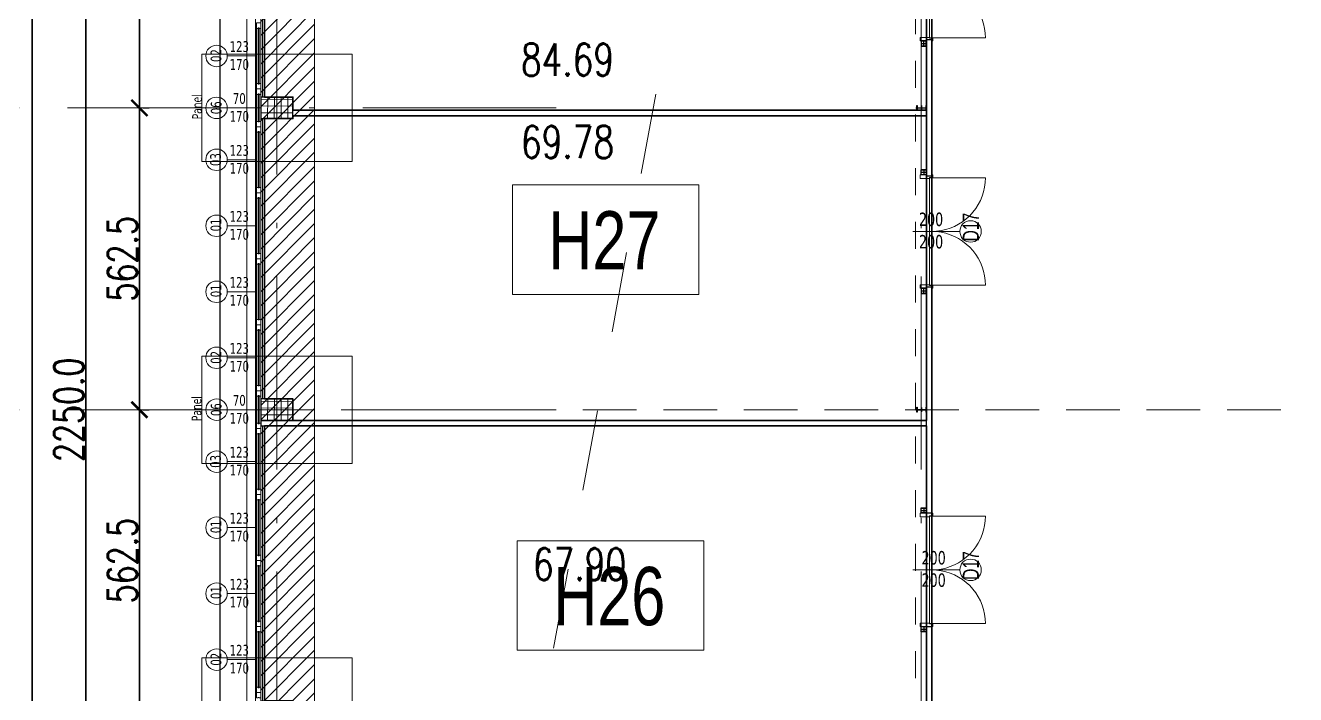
# Model space of a CAD drawing. Extents: x 6529560 to 6558080, y 5579316 to 5588131.
# Drawn here: x 6543512.6 to 6543536.26, y 5579569.16 to 5579581.63 of the extents above; entities that cross this region are included whole.
import ezdxf

# ---------------------------------------------------------------- set-up
doc = ezdxf.new("R2010")
doc.units = 0
doc.header["$MEASUREMENT"] = 0
doc.header["$PDSIZE"] = -5
for name, pattern in [('0.5_0.5', [1, 0.5, -0.5]), ('1$0$0$5', [1.5, 1, -0.5]), ('ACAD_ISO10W100', [18, 12, -3, 0, -3]), ('CENTER', [50.8, 31.75, -6.35, 6.35, -6.35]), ('GR_SOLID', [0])]:
    doc.linetypes.add(name, pattern=pattern)
doc.layers.get('0').update_dxf_attribs({"color": 2, "linetype": 'CONTINUOUS', "lineweight": 5})
doc.layers.get('Defpoints').update_dxf_attribs({"linetype": 'CONTINUOUS'})
doc.layers.add('1', color=2, linetype='CONTINUOUS')
doc.layers.add('4', color=6, linetype='CENTER')
for name, color, linetype, lineweight in [('3', 4, 'CONTINUOUS', 13), ('arch_droga', 1, 'CONTINUOUS', 25), ('arch_drzwi i okna', 4, 'CONTINUOUS', 15), ('arch_drzwi i okna_znaczniki', 130, 'CONTINUOUS', 9), ('arch_fundamenty na rzucie', 3, 'CONTINUOUS', 15), ('arch_opisy', 20, 'CONTINUOUS', 13), ('arch_osie', 181, 'CONTINUOUS', 5), ('arch_powierzchnia', 6, 'CONTINUOUS', 35), ('arch_sciany dzialowe cienkie na hali', 52, 'CONTINUOUS', 15), ('arch_sciany wewnetrzne gk', 70, 'CONTINUOUS', 25), ('arch_sciany zewnętrzne', 94, 'CONTINUOUS', 18), ('arch_slupy wypelnienie', 9, 'CONTINUOUS', 13), ('arch_słupy', 8, 'CONTINUOUS', 25), ('arch_wymiary', 2, 'CONTINUOUS', 13), ('arch_wzmocnienie plyty betonowej', 6, 'CONTINUOUS', 15), ('arch_zadaszenie kratownica', 94, 'CONTINUOUS', 15), ('arch_zadaszenie krawedzie', 12, 'CONTINUOUS', 18), ('AUSSENMASSE_N3', 7, 'GR_SOLID', 18)]:
    doc.layers.add(name, color=color, linetype=linetype, lineweight=lineweight)
doc.styles.get("Standard").update_dxf_attribs({"font": 'arial.ttf', "width": 0.75})
doc.styles.add('styl1', font='romans.shx', dxfattribs={"width": 0.75})
doc.styles.add('TABELKA', font='tahoma.ttf', dxfattribs={"width": 0.8})
doc.dimstyles.new('wymiary hala', dxfattribs={"dimtxt": 0.55, "dimasz": 0.3, "dimexe": 0.18, "dimexo": 0.0625, "dimgap": 0.04, "dimtad": 1, "dimtoh": 1, "dimdec": 1, "dimlfac": 100, "dimzin": 0, "dimdsep": 46, "dimtxsty": 'styl1', "dimblk": 'ARCHTICK', "dimcen": 0.09, "dimadec": 0, "dimazin": 0, "dimtfac": 1, "dimtdec": 1, "dimtofl": 0, "dimtmove": 0, "dimatfit": 3, "dimldrblk": 'ARCHTICK', "dimfxl": 1, "dimtolj": 1, "dimtzin": 0, "dimarcsym": 0})
pattern_1 = [(270, (-171.38733, 0), (0.125, 0), []), (0, (-171.38733, 0), (0, 0.125), [])]

# ---------------------------------------------------------------- blocks, each defined once
blk = doc.blocks.new('ZT_z_opisami')
at = {"layer": 'arch_droga', "color": 7, "linetype": 'Continuous'}
blk.add_line((6540838.045, 5579505.884), (6540838.046, 5579467.775), dxfattribs=at)
blk = doc.blocks.new('_ArchTick')
at = {"color": 0, "linetype": 'ByBlock', "const_width": 0.15}
blk.add_lwpolyline([(-0.5, -0.5), (0.5, 0.5)], dxfattribs=at)
blk = doc.blocks.new('*D41')
at = {"layer": 'arch_wymiary', "color": 0, "lineweight": -2, "transparency": 16777216}
for p, q in [((6543514.66, 5579608.22), (6543512.542, 5579608.22)), ((6543512.722, 5579608.22), (6543512.722, 5579506.97)), ((6543514.66, 5579506.97), (6543512.542, 5579506.97))]:
    blk.add_line(p, q, dxfattribs=at)
at = {"layer": 'Defpoints', "color": 0, "transparency": 16777216}
for p in [(6543514.722, 5579608.22), (6543512.722, 5579506.97), (6543514.722, 5579506.97)]:
    blk.add_point(p, dxfattribs=at)
at = {"layer": 'arch_wymiary', "color": 0, "lineweight": -2, "transparency": 16777216, "xscale": 0.3, "yscale": 0.3, "zscale": 0.3}
for p, rotation in [((6543512.722, 5579608.22), 90), ((6543512.722, 5579506.97), 270)]:
    blk.add_blockref('_ArchTick', p, dxfattribs=dict(at, rotation=rotation))
at = {"layer": 'arch_wymiary', "color": 0, "transparency": 16777216, "insert": (6543512.407, 5579557.595), "char_height": 0.55, "attachment_point": 5, "rotation": 90, "style": 'styl1'}
blk.add_mtext('\\A1;10125.0', dxfattribs=at)
blk = doc.blocks.new('*D43')
at = {"layer": 'arch_wymiary', "color": 0, "lineweight": -2, "transparency": 16777216}
for p, q in [((6543514.597, 5579585.72), (6543513.542, 5579585.72)), ((6543513.722, 5579585.72), (6543513.722, 5579563.22)), ((6543514.66, 5579563.22), (6543513.542, 5579563.22))]:
    blk.add_line(p, q, dxfattribs=at)
at = {"layer": 'Defpoints', "color": 0, "transparency": 16777216}
for p in [(6543514.66, 5579585.72), (6543513.722, 5579563.22), (6543514.722, 5579563.22)]:
    blk.add_point(p, dxfattribs=at)
at = {"layer": 'arch_wymiary', "color": 0, "lineweight": -2, "transparency": 16777216, "xscale": 0.3, "yscale": 0.3, "zscale": 0.3}
for p, rotation in [((6543513.722, 5579585.72), 90), ((6543513.722, 5579563.22), 270)]:
    blk.add_blockref('_ArchTick', p, dxfattribs=dict(at, rotation=rotation))
at = {"layer": 'arch_wymiary', "color": 0, "transparency": 16777216, "insert": (6543513.407, 5579574.47), "char_height": 0.55, "attachment_point": 5, "rotation": 90, "style": 'styl1'}
blk.add_mtext('\\A1;2250.0', dxfattribs=at)
blk = doc.blocks.new('*D51')
at = {"layer": 'arch_wymiary', "color": 0, "lineweight": -2, "transparency": 16777216}
for p, q in [((6543514.722, 5579585.72), (6543514.722, 5579580.095)), ((6543514.785, 5579585.72), (6543514.902, 5579585.72)), ((6543514.785, 5579580.095), (6543514.902, 5579580.095))]:
    blk.add_line(p, q, dxfattribs=at)
at = {"layer": 'Defpoints', "color": 0, "transparency": 16777216}
for p in [(6543514.722, 5579585.72), (6543514.722, 5579580.095), (6543514.722, 5579580.095)]:
    blk.add_point(p, dxfattribs=at)
at = {"layer": 'arch_wymiary', "color": 0, "lineweight": -2, "transparency": 16777216, "xscale": 0.3, "yscale": 0.3, "zscale": 0.3}
for p, rotation in [((6543514.722, 5579585.72), 90), ((6543514.722, 5579580.095), 270)]:
    blk.add_blockref('_ArchTick', p, dxfattribs=dict(at, rotation=rotation))
at = {"layer": 'arch_wymiary', "color": 0, "transparency": 16777216, "insert": (6543514.407, 5579582.908), "char_height": 0.55, "attachment_point": 5, "rotation": 90, "style": 'styl1'}
blk.add_mtext('\\A1;562.5', dxfattribs=at)
blk = doc.blocks.new('*D52')
at = {"layer": 'arch_wymiary', "color": 0, "lineweight": -2, "transparency": 16777216}
for p, q in [((6543514.722, 5579580.095), (6543514.722, 5579574.47)), ((6543514.785, 5579580.095), (6543514.902, 5579580.095)), ((6543514.785, 5579574.47), (6543514.902, 5579574.47))]:
    blk.add_line(p, q, dxfattribs=at)
at = {"layer": 'Defpoints', "color": 0, "transparency": 16777216}
for p in [(6543514.722, 5579580.095), (6543514.722, 5579574.47), (6543514.722, 5579574.47)]:
    blk.add_point(p, dxfattribs=at)
at = {"layer": 'arch_wymiary', "color": 0, "lineweight": -2, "transparency": 16777216, "xscale": 0.3, "yscale": 0.3, "zscale": 0.3}
for p, rotation in [((6543514.722, 5579580.095), 90), ((6543514.722, 5579574.47), 270)]:
    blk.add_blockref('_ArchTick', p, dxfattribs=dict(at, rotation=rotation))
at = {"layer": 'arch_wymiary', "color": 0, "transparency": 16777216, "insert": (6543514.407, 5579577.283), "char_height": 0.55, "attachment_point": 5, "rotation": 90, "style": 'styl1'}
blk.add_mtext('\\A1;562.5', dxfattribs=at)
blk = doc.blocks.new('*D53')
at = {"layer": 'arch_wymiary', "color": 0, "lineweight": -2, "transparency": 16777216}
for p, q in [((6543514.722, 5579574.47), (6543514.722, 5579568.845)), ((6543514.785, 5579574.47), (6543514.902, 5579574.47)), ((6543514.785, 5579568.845), (6543514.902, 5579568.845))]:
    blk.add_line(p, q, dxfattribs=at)
at = {"layer": 'Defpoints', "color": 0, "transparency": 16777216}
for p in [(6543514.722, 5579574.47), (6543514.722, 5579568.845), (6543514.722, 5579568.845)]:
    blk.add_point(p, dxfattribs=at)
at = {"layer": 'arch_wymiary', "color": 0, "lineweight": -2, "transparency": 16777216, "xscale": 0.3, "yscale": 0.3, "zscale": 0.3}
for p, rotation in [((6543514.722, 5579574.47), 90), ((6543514.722, 5579568.845), 270)]:
    blk.add_blockref('_ArchTick', p, dxfattribs=dict(at, rotation=rotation))
at = {"layer": 'arch_wymiary', "color": 0, "transparency": 16777216, "insert": (6543514.407, 5579571.658), "char_height": 0.55, "attachment_point": 5, "rotation": 90, "style": 'styl1'}
blk.add_mtext('\\A1;562.5', dxfattribs=at)
blk = doc.blocks.new('srl')
at = {"layer": '1'}
for points in [[(26147, -86296), (26147, -86212, -0.414214), (26155, -86204), (26239, -86204, -0.414214), (26247, -86212), (26247, -86296, -0.414214), (26239, -86304), (26155, -86304, -0.414214)], [(26151, -86296), (26151, -86212, -0.414214), (26155, -86208), (26239, -86208, -0.414214), (26243, -86212), (26243, -86296, -0.414214), (26239, -86300), (26155, -86300, -0.414214)]]:
    blk.add_lwpolyline(points, format="xyb", close=True, dxfattribs=at)
at = {"layer": '4'}
for p, q in [((26143, -86254), (26251, -86254)), ((26197, -86200), (26197, -86308))]:
    blk.add_line(p, q, dxfattribs=at)

msp = doc.modelspace()

# ---------------------------------------------------------------- hatches: boundary and pattern name
at = {"layer": 'arch_slupy wypelnienie'}
h = msp.add_hatch(dxfattribs=at)
h.set_pattern_fill('ANSI37', color=256, angle=225)
h.set_pattern_definition(pattern_1)
h.paths.add_polyline_path([(6543516.9823, 5579579.8952), (6543517.5823, 5579579.8952), (6543517.5822, 5579580.2952), (6543516.9822, 5579580.2952)])
h = msp.add_hatch(dxfattribs=at)
h.set_pattern_fill('ANSI37', color=256, angle=225)
h.set_pattern_definition(pattern_1)
h.paths.add_polyline_path([(6543516.9823, 5579574.2702), (6543517.5823, 5579574.2702), (6543517.5822, 5579574.6702), (6543516.9822, 5579574.6702)])
at = {"layer": 'arch_wzmocnienie plyty betonowej', "transparency": 33554597}
h = msp.add_hatch(dxfattribs=at)
h.set_pattern_fill('ANSI31', color=256, scale=1.5, style=0)
h.set_pattern_definition([(45, (225.72601, 143.37954), (-0.1325825214725, 0.1325825214725), [])])
h.paths.add_polyline_path([(6543624.5822, 5579602.4796), (6543625.5823, 5579602.4796), (6543625.5822, 5579608.5202), (6543516.9822, 5579608.5202), (6543516.9822, 5579518.1502), (6543625.5822, 5579518.1452), (6543625.5822, 5579522.446), (6543624.5822, 5579522.446), (6543624.5822, 5579519.1452), (6543517.9822, 5579519.1502), (6543517.9822, 5579607.5202), (6543624.5822, 5579607.5202)])

# ---------------------------------------------------------------- linework, layer by layer
at = {"layer": '1'}
for points in [[(6543529.2014, 5579580.0497), (6543529.2014, 5579580.1407), (6543529.2094, 5579580.1407), (6543529.2094, 5579580.1068, 0.4142136), (6543529.2184, 5579580.0978), (6543529.3644, 5579580.0978, 0.4142136), (6543529.3734, 5579580.1068), (6543529.3734, 5579580.1407), (6543529.3814, 5579580.1407), (6543529.3814, 5579580.0497), (6543529.3734, 5579580.0497), (6543529.3734, 5579580.0835, 0.4142136), (6543529.3644, 5579580.0925), (6543529.2184, 5579580.0925, 0.4142136), (6543529.2094, 5579580.0835), (6543529.2094, 5579580.0497)], [(6543529.2014, 5579574.4247), (6543529.2014, 5579574.5157), (6543529.2094, 5579574.5157), (6543529.2094, 5579574.4818, 0.4142136), (6543529.2184, 5579574.4728), (6543529.3644, 5579574.4728, 0.4142136), (6543529.3734, 5579574.4818), (6543529.3734, 5579574.5157), (6543529.3814, 5579574.5157), (6543529.3814, 5579574.4247), (6543529.3734, 5579574.4247), (6543529.3734, 5579574.4585, 0.4142136), (6543529.3644, 5579574.4675), (6543529.2184, 5579574.4675, 0.4142136), (6543529.2094, 5579574.4585), (6543529.2094, 5579574.4247)]]:
    msp.add_lwpolyline(points, format="xyb", close=True, dxfattribs=at)
at = {"layer": '4'}
for p, q in [((6543529.1864, 5579580.0952), (6543529.3964, 5579580.0952)), ((6543529.1864, 5579574.4702), (6543529.3964, 5579574.4702))]:
    msp.add_line(p, q, dxfattribs=at)
at = {"layer": '4', "ltscale": 0.5}
for p, q in [((6543529.2914, 5579580.1375), (6543529.2914, 5579580.0529)), ((6543529.2914, 5579574.5125), (6543529.2914, 5579574.4279))]:
    msp.add_line(p, q, dxfattribs=at)
at = {"layer": 'arch_drzwi i okna'}
for p, q in [((6543516.9022, 5579580.5477), (6543516.9022, 5579581.5777)), ((6543516.9522, 5579581.5777), (6543516.9322, 5579581.5777)), ((6543516.9822, 5579580.5477), (6543516.9822, 5579581.5777)), ((6543516.9522, 5579580.5477), (6543516.9322, 5579580.5477)), ((6543516.9022, 5579579.8427), (6543516.9022, 5579580.3477)), ((6543516.9522, 5579580.3477), (6543516.9322, 5579580.3477)), ((6543516.9822, 5579579.8427), (6543516.9822, 5579580.3477)), ((6543516.9522, 5579579.8427), (6543516.9322, 5579579.8427)), ((6543516.9022, 5579578.6127), (6543516.9022, 5579579.6427)), ((6543516.9522, 5579579.6427), (6543516.9322, 5579579.6427)), ((6543516.9822, 5579578.6127), (6543516.9822, 5579579.6427)), ((6543516.9522, 5579578.6127), (6543516.9322, 5579578.6127)), ((6543516.9022, 5579577.3827), (6543516.9022, 5579578.4127)), ((6543516.9522, 5579578.4127), (6543516.9322, 5579578.4127)), ((6543516.9822, 5579577.3827), (6543516.9822, 5579578.4127)), ((6543516.9522, 5579577.3827), (6543516.9322, 5579577.3827)), ((6543516.9022, 5579576.1527), (6543516.9022, 5579577.1827)), ((6543516.9522, 5579577.1827), (6543516.9322, 5579577.1827)), ((6543516.9822, 5579576.1527), (6543516.9822, 5579577.1827)), ((6543516.9522, 5579576.1527), (6543516.9322, 5579576.1527)), ((6543516.9022, 5579574.9227), (6543516.9022, 5579575.9527)), ((6543516.9522, 5579575.9527), (6543516.9322, 5579575.9527)), ((6543516.9822, 5579574.9227), (6543516.9822, 5579575.9527)), ((6543516.9022, 5579574.2177), (6543516.9022, 5579574.7227)), ((6543516.9522, 5579574.9227), (6543516.9322, 5579574.9227)), ((6543516.9522, 5579574.7227), (6543516.9322, 5579574.7227)), ((6543516.9822, 5579574.2177), (6543516.9822, 5579574.7227)), ((6543516.9022, 5579572.9877), (6543516.9022, 5579574.0177)), ((6543516.9522, 5579574.2177), (6543516.9322, 5579574.2177)), ((6543516.9522, 5579574.0177), (6543516.9322, 5579574.0177)), ((6543516.9822, 5579572.9877), (6543516.9822, 5579574.0177)), ((6543516.9522, 5579572.9877), (6543516.9322, 5579572.9877)), ((6543516.9022, 5579571.7577), (6543516.9022, 5579572.7877)), ((6543516.9522, 5579572.7877), (6543516.9322, 5579572.7877)), ((6543516.9822, 5579571.7577), (6543516.9822, 5579572.7877)), ((6543516.9522, 5579571.7577), (6543516.9322, 5579571.7577)), ((6543516.9022, 5579570.5277), (6543516.9022, 5579571.5577)), ((6543516.9522, 5579571.5577), (6543516.9322, 5579571.5577)), ((6543516.9822, 5579570.5277), (6543516.9822, 5579571.5577)), ((6543516.9522, 5579570.5277), (6543516.9322, 5579570.5277)), ((6543516.9022, 5579569.2977), (6543516.9022, 5579570.3277)), ((6543516.9522, 5579570.3277), (6543516.9322, 5579570.3277)), ((6543516.9822, 5579569.2977), (6543516.9822, 5579570.3277)), ((6543516.9522, 5579569.2977), (6543516.9322, 5579569.2977))]:
    msp.add_line(p, q, dxfattribs=at)
at = {"layer": 'arch_drzwi i okna', "extrusion": (0, 0, -1)}
for points in [[(-6543529.4805, 5579582.4023), (-6543529.5677, 5579582.3985), (-6543529.6542, 5579582.3871), (-6543529.7394, 5579582.3682), (-6543529.8226, 5579582.342), (-6543529.9032, 5579582.3086), (-6543529.9805, 5579582.2683), (-6543530.0541, 5579582.2215), (-6543530.1233, 5579582.1684), (-6543530.1876, 5579582.1094), (-6543530.2466, 5579582.0451), (-6543530.2997, 5579581.9759), (-6543530.3466, 5579581.9023), (-6543530.3868, 5579581.8249), (-6543530.4202, 5579581.7443), (-6543530.4465, 5579581.6611), (-6543530.4653, 5579581.576), (-6543530.4767, 5579581.4895), (-6543530.4805, 5579581.4023), (-6543529.438, 5579581.4023), (-6543529.438, 5579582.4023), (-6543529.4805, 5579582.4023), (-6543529.4805, 5579581.4023)], [(-6543529.4815, 5579581.3448), (-6543529.4995, 5579581.3448), (-6543529.4995, 5579581.3948), (-6543529.437, 5579581.3948), (-6543529.437, 5579581.4098), (-6543529.2615, 5579581.4098), (-6543529.2615, 5579581.3448), (-6543529.2815, 5579581.3448)], [(-6543529.4805, 5579577.7923), (-6543529.5677, 5579577.7961), (-6543529.6542, 5579577.8075), (-6543529.7394, 5579577.8264), (-6543529.8226, 5579577.8526), (-6543529.9032, 5579577.886), (-6543529.9805, 5579577.9263), (-6543530.0541, 5579577.9732), (-6543530.1233, 5579578.0263), (-6543530.1876, 5579578.0852), (-6543530.2466, 5579578.1495), (-6543530.2997, 5579578.2187), (-6543530.3466, 5579578.2923), (-6543530.3868, 5579578.3697), (-6543530.4202, 5579578.4503), (-6543530.4465, 5579578.5335), (-6543530.4653, 5579578.6187), (-6543530.4767, 5579578.7052), (-6543530.4805, 5579578.7923), (-6543529.438, 5579578.7923), (-6543529.438, 5579577.7923), (-6543529.4805, 5579577.7923), (-6543529.4805, 5579578.7923)], [(-6543529.4805, 5579577.7923), (-6543529.5677, 5579577.7885), (-6543529.6542, 5579577.7771), (-6543529.7394, 5579577.7582), (-6543529.8226, 5579577.732), (-6543529.9032, 5579577.6986), (-6543529.9805, 5579577.6583), (-6543530.0541, 5579577.6115), (-6543530.1233, 5579577.5584), (-6543530.1876, 5579577.4994), (-6543530.2466, 5579577.4351), (-6543530.2997, 5579577.3659), (-6543530.3466, 5579577.2923), (-6543530.3868, 5579577.2149), (-6543530.4202, 5579577.1343), (-6543530.4465, 5579577.0511), (-6543530.4653, 5579576.966), (-6543530.4767, 5579576.8795), (-6543530.4805, 5579576.7923), (-6543529.438, 5579576.7923), (-6543529.438, 5579577.7923), (-6543529.4805, 5579577.7923), (-6543529.4805, 5579576.7923)], [(-6543529.4815, 5579576.7348), (-6543529.4995, 5579576.7348), (-6543529.4995, 5579576.7848), (-6543529.437, 5579576.7848), (-6543529.437, 5579576.7998), (-6543529.2615, 5579576.7998), (-6543529.2615, 5579576.7348), (-6543529.2815, 5579576.7348)], [(-6543529.4805, 5579571.4854), (-6543529.5677, 5579571.4892), (-6543529.6542, 5579571.5005), (-6543529.7394, 5579571.5194), (-6543529.8226, 5579571.5457), (-6543529.9032, 5579571.579), (-6543529.9805, 5579571.6193), (-6543530.0541, 5579571.6662), (-6543530.1233, 5579571.7193), (-6543530.1876, 5579571.7782), (-6543530.2466, 5579571.8426), (-6543530.2997, 5579571.9118), (-6543530.3466, 5579571.9854), (-6543530.3868, 5579572.0627), (-6543530.4202, 5579572.1433), (-6543530.4465, 5579572.2265), (-6543530.4653, 5579572.3117), (-6543530.4767, 5579572.3982), (-6543530.4805, 5579572.4854), (-6543529.438, 5579572.4854), (-6543529.438, 5579571.4854), (-6543529.4805, 5579571.4854), (-6543529.4805, 5579572.4854)], [(-6543529.4805, 5579571.4854), (-6543529.5677, 5579571.4816), (-6543529.6542, 5579571.4702), (-6543529.7394, 5579571.4513), (-6543529.8226, 5579571.425), (-6543529.9032, 5579571.3917), (-6543529.9805, 5579571.3514), (-6543530.0541, 5579571.3045), (-6543530.1233, 5579571.2514), (-6543530.1876, 5579571.1925), (-6543530.2466, 5579571.1281), (-6543530.2997, 5579571.0589), (-6543530.3466, 5579570.9854), (-6543530.3868, 5579570.908), (-6543530.4202, 5579570.8274), (-6543530.4465, 5579570.7442), (-6543530.4653, 5579570.659), (-6543530.4767, 5579570.5725), (-6543530.4805, 5579570.4854), (-6543529.438, 5579570.4854), (-6543529.438, 5579571.4854), (-6543529.4805, 5579571.4854), (-6543529.4805, 5579570.4854)], [(-6543529.4815, 5579570.4279), (-6543529.4995, 5579570.4279), (-6543529.4995, 5579570.4779), (-6543529.437, 5579570.4779), (-6543529.437, 5579570.4929), (-6543529.2615, 5579570.4929), (-6543529.2615, 5579570.4279), (-6543529.2815, 5579570.4279)]]:
    msp.add_lwpolyline(points, dxfattribs=at)
at = {"layer": 'arch_drzwi i okna'}
for points in [[(6543516.9822, 5579581.5777), (6543516.9522, 5579581.5777), (6543516.9522, 5579581.5877), (6543516.9322, 5579581.5877), (6543516.9322, 5579581.5777), (6543516.9022, 5579581.5777), (6543516.9022, 5579581.6777), (6543516.9822, 5579581.6777), (6543516.9822, 5579581.5777)], [(6543516.9022, 5579580.5477), (6543516.9322, 5579580.5477), (6543516.9322, 5579580.5377), (6543516.9522, 5579580.5377), (6543516.9522, 5579580.5477), (6543516.9822, 5579580.5477), (6543516.9822, 5579580.4477), (6543516.9022, 5579580.4477), (6543516.9022, 5579580.5477)], [(6543516.9822, 5579580.3477), (6543516.9522, 5579580.3477), (6543516.9522, 5579580.3577), (6543516.9322, 5579580.3577), (6543516.9322, 5579580.3477), (6543516.9022, 5579580.3477), (6543516.9022, 5579580.4477), (6543516.9822, 5579580.4477), (6543516.9822, 5579580.3477)], [(6543516.9022, 5579579.8427), (6543516.9322, 5579579.8427), (6543516.9322, 5579579.8327), (6543516.9522, 5579579.8327), (6543516.9522, 5579579.8427), (6543516.9822, 5579579.8427), (6543516.9822, 5579579.7427), (6543516.9022, 5579579.7427), (6543516.9022, 5579579.8427)], [(6543516.9822, 5579579.6427), (6543516.9522, 5579579.6427), (6543516.9522, 5579579.6527), (6543516.9322, 5579579.6527), (6543516.9322, 5579579.6427), (6543516.9022, 5579579.6427), (6543516.9022, 5579579.7427), (6543516.9822, 5579579.7427), (6543516.9822, 5579579.6427)], [(6543529.4815, 5579578.8473), (6543529.4995, 5579578.8473), (6543529.4995, 5579578.7973), (6543529.437, 5579578.7973), (6543529.437, 5579578.7823), (6543529.2615, 5579578.7823), (6543529.2615, 5579578.8473), (6543529.2815, 5579578.8473)], [(6543516.9022, 5579578.6127), (6543516.9322, 5579578.6127), (6543516.9322, 5579578.6027), (6543516.9522, 5579578.6027), (6543516.9522, 5579578.6127), (6543516.9822, 5579578.6127), (6543516.9822, 5579578.5127), (6543516.9022, 5579578.5127), (6543516.9022, 5579578.6127)], [(6543516.9822, 5579578.4127), (6543516.9522, 5579578.4127), (6543516.9522, 5579578.4227), (6543516.9322, 5579578.4227), (6543516.9322, 5579578.4127), (6543516.9022, 5579578.4127), (6543516.9022, 5579578.5127), (6543516.9822, 5579578.5127), (6543516.9822, 5579578.4127)], [(6543516.9022, 5579577.3827), (6543516.9322, 5579577.3827), (6543516.9322, 5579577.3727), (6543516.9522, 5579577.3727), (6543516.9522, 5579577.3827), (6543516.9822, 5579577.3827), (6543516.9822, 5579577.2827), (6543516.9022, 5579577.2827), (6543516.9022, 5579577.3827)], [(6543516.9822, 5579577.1827), (6543516.9522, 5579577.1827), (6543516.9522, 5579577.1927), (6543516.9322, 5579577.1927), (6543516.9322, 5579577.1827), (6543516.9022, 5579577.1827), (6543516.9022, 5579577.2827), (6543516.9822, 5579577.2827), (6543516.9822, 5579577.1827)], [(6543516.9022, 5579576.1527), (6543516.9322, 5579576.1527), (6543516.9322, 5579576.1427), (6543516.9522, 5579576.1427), (6543516.9522, 5579576.1527), (6543516.9822, 5579576.1527), (6543516.9822, 5579576.0527), (6543516.9022, 5579576.0527), (6543516.9022, 5579576.1527)], [(6543516.9822, 5579575.9527), (6543516.9522, 5579575.9527), (6543516.9522, 5579575.9627), (6543516.9322, 5579575.9627), (6543516.9322, 5579575.9527), (6543516.9022, 5579575.9527), (6543516.9022, 5579576.0527), (6543516.9822, 5579576.0527), (6543516.9822, 5579575.9527)], [(6543516.9022, 5579574.9227), (6543516.9322, 5579574.9227), (6543516.9322, 5579574.9127), (6543516.9522, 5579574.9127), (6543516.9522, 5579574.9227), (6543516.9822, 5579574.9227), (6543516.9822, 5579574.8227), (6543516.9022, 5579574.8227), (6543516.9022, 5579574.9227)], [(6543516.9822, 5579574.7227), (6543516.9522, 5579574.7227), (6543516.9522, 5579574.7327), (6543516.9322, 5579574.7327), (6543516.9322, 5579574.7227), (6543516.9022, 5579574.7227), (6543516.9022, 5579574.8227), (6543516.9822, 5579574.8227), (6543516.9822, 5579574.7227)], [(6543516.9022, 5579574.2177), (6543516.9322, 5579574.2177), (6543516.9322, 5579574.2077), (6543516.9522, 5579574.2077), (6543516.9522, 5579574.2177), (6543516.9822, 5579574.2177), (6543516.9822, 5579574.1177), (6543516.9022, 5579574.1177), (6543516.9022, 5579574.2177)], [(6543516.9822, 5579574.0177), (6543516.9522, 5579574.0177), (6543516.9522, 5579574.0277), (6543516.9322, 5579574.0277), (6543516.9322, 5579574.0177), (6543516.9022, 5579574.0177), (6543516.9022, 5579574.1177), (6543516.9822, 5579574.1177), (6543516.9822, 5579574.0177)], [(6543516.9022, 5579572.9877), (6543516.9322, 5579572.9877), (6543516.9322, 5579572.9777), (6543516.9522, 5579572.9777), (6543516.9522, 5579572.9877), (6543516.9822, 5579572.9877), (6543516.9822, 5579572.8877), (6543516.9022, 5579572.8877), (6543516.9022, 5579572.9877)], [(6543516.9822, 5579572.7877), (6543516.9522, 5579572.7877), (6543516.9522, 5579572.7977), (6543516.9322, 5579572.7977), (6543516.9322, 5579572.7877), (6543516.9022, 5579572.7877), (6543516.9022, 5579572.8877), (6543516.9822, 5579572.8877), (6543516.9822, 5579572.7877)], [(6543529.4815, 5579572.5404), (6543529.4995, 5579572.5404), (6543529.4995, 5579572.4904), (6543529.437, 5579572.4904), (6543529.437, 5579572.4754), (6543529.2615, 5579572.4754), (6543529.2615, 5579572.5404), (6543529.2815, 5579572.5404)], [(6543516.9022, 5579571.7577), (6543516.9322, 5579571.7577), (6543516.9322, 5579571.7477), (6543516.9522, 5579571.7477), (6543516.9522, 5579571.7577), (6543516.9822, 5579571.7577), (6543516.9822, 5579571.6577), (6543516.9022, 5579571.6577), (6543516.9022, 5579571.7577)], [(6543516.9822, 5579571.5577), (6543516.9522, 5579571.5577), (6543516.9522, 5579571.5677), (6543516.9322, 5579571.5677), (6543516.9322, 5579571.5577), (6543516.9022, 5579571.5577), (6543516.9022, 5579571.6577), (6543516.9822, 5579571.6577), (6543516.9822, 5579571.5577)], [(6543516.9022, 5579570.5277), (6543516.9322, 5579570.5277), (6543516.9322, 5579570.5177), (6543516.9522, 5579570.5177), (6543516.9522, 5579570.5277), (6543516.9822, 5579570.5277), (6543516.9822, 5579570.4277), (6543516.9022, 5579570.4277), (6543516.9022, 5579570.5277)], [(6543516.9822, 5579570.3277), (6543516.9522, 5579570.3277), (6543516.9522, 5579570.3377), (6543516.9322, 5579570.3377), (6543516.9322, 5579570.3277), (6543516.9022, 5579570.3277), (6543516.9022, 5579570.4277), (6543516.9822, 5579570.4277), (6543516.9822, 5579570.3277)], [(6543516.9022, 5579569.2977), (6543516.9322, 5579569.2977), (6543516.9322, 5579569.2877), (6543516.9522, 5579569.2877), (6543516.9522, 5579569.2977), (6543516.9822, 5579569.2977), (6543516.9822, 5579569.1977), (6543516.9022, 5579569.1977), (6543516.9022, 5579569.2977)], [(6543516.9822, 5579569.0977), (6543516.9522, 5579569.0977), (6543516.9522, 5579569.1077), (6543516.9322, 5579569.1077), (6543516.9322, 5579569.0977), (6543516.9022, 5579569.0977), (6543516.9022, 5579569.1977), (6543516.9822, 5579569.1977), (6543516.9822, 5579569.0977)]]:
    msp.add_lwpolyline(points, dxfattribs=at)
for points in [[(6543516.9322, 5579581.5877), (6543516.9322, 5579580.5377), (6543516.9522, 5579580.5377), (6543516.9522, 5579581.5877)], [(6543516.9372, 5579581.5777), (6543516.9372, 5579580.5477), (6543516.9472, 5579580.5477), (6543516.9472, 5579581.5777)], [(6543516.9322, 5579580.3577), (6543516.9322, 5579579.8327), (6543516.9522, 5579579.8327), (6543516.9522, 5579580.3577)], [(6543516.9372, 5579580.3477), (6543516.9372, 5579579.8427), (6543516.9472, 5579579.8427), (6543516.9472, 5579580.3477)], [(6543516.9322, 5579579.6527), (6543516.9322, 5579578.6027), (6543516.9522, 5579578.6027), (6543516.9522, 5579579.6527)], [(6543516.9372, 5579579.6427), (6543516.9372, 5579578.6127), (6543516.9472, 5579578.6127), (6543516.9472, 5579579.6427)], [(6543516.9322, 5579578.4227), (6543516.9322, 5579577.3727), (6543516.9522, 5579577.3727), (6543516.9522, 5579578.4227)], [(6543516.9372, 5579578.4127), (6543516.9372, 5579577.3827), (6543516.9472, 5579577.3827), (6543516.9472, 5579578.4127)], [(6543516.9322, 5579577.1927), (6543516.9322, 5579576.1427), (6543516.9522, 5579576.1427), (6543516.9522, 5579577.1927)], [(6543516.9372, 5579577.1827), (6543516.9372, 5579576.1527), (6543516.9472, 5579576.1527), (6543516.9472, 5579577.1827)], [(6543516.9322, 5579575.9627), (6543516.9322, 5579574.9127), (6543516.9522, 5579574.9127), (6543516.9522, 5579575.9627)], [(6543516.9372, 5579575.9527), (6543516.9372, 5579574.9227), (6543516.9472, 5579574.9227), (6543516.9472, 5579575.9527)], [(6543516.9322, 5579574.7327), (6543516.9322, 5579574.2077), (6543516.9522, 5579574.2077), (6543516.9522, 5579574.7327)], [(6543516.9372, 5579574.7227), (6543516.9372, 5579574.2177), (6543516.9472, 5579574.2177), (6543516.9472, 5579574.7227)], [(6543516.9322, 5579574.0277), (6543516.9322, 5579572.9777), (6543516.9522, 5579572.9777), (6543516.9522, 5579574.0277)], [(6543516.9372, 5579574.0177), (6543516.9372, 5579572.9877), (6543516.9472, 5579572.9877), (6543516.9472, 5579574.0177)], [(6543516.9322, 5579572.7977), (6543516.9322, 5579571.7477), (6543516.9522, 5579571.7477), (6543516.9522, 5579572.7977)], [(6543516.9372, 5579572.7877), (6543516.9372, 5579571.7577), (6543516.9472, 5579571.7577), (6543516.9472, 5579572.7877)], [(6543516.9322, 5579571.5677), (6543516.9322, 5579570.5177), (6543516.9522, 5579570.5177), (6543516.9522, 5579571.5677)], [(6543516.9372, 5579571.5577), (6543516.9372, 5579570.5277), (6543516.9472, 5579570.5277), (6543516.9472, 5579571.5577)], [(6543516.9322, 5579570.3377), (6543516.9322, 5579569.2877), (6543516.9522, 5579569.2877), (6543516.9522, 5579570.3377)], [(6543516.9372, 5579570.3277), (6543516.9372, 5579569.2977), (6543516.9472, 5579569.2977), (6543516.9472, 5579570.3277)]]:
    msp.add_lwpolyline(points, close=True, dxfattribs=at)
at = {"layer": 'arch_drzwi i okna_znaczniki'}
for p, q in [((6543516.9022, 5579581.0627), (6543516.3585, 5579581.0627)), ((6543516.9022, 5579580.0952), (6543516.3585, 5579580.0952)), ((6543516.9022, 5579579.1277), (6543516.3585, 5579579.1277)), ((6543516.9022, 5579577.8977), (6543516.3585, 5579577.8977)), ((6543529.1292, 5579577.7923, -13.8427), (6543530.0028, 5579577.7923, -13.8427)), ((6543516.9022, 5579576.6677), (6543516.3585, 5579576.6677)), ((6543516.9022, 5579575.4377), (6543516.3585, 5579575.4377)), ((6543516.9022, 5579574.4702), (6543516.3585, 5579574.4702)), ((6543516.9022, 5579573.5027), (6543516.3585, 5579573.5027)), ((6543516.9022, 5579572.2727), (6543516.3585, 5579572.2727)), ((6543529.1292, 5579571.4854), (6543530.0028, 5579571.4854)), ((6543516.9022, 5579571.0427), (6543516.3585, 5579571.0427)), ((6543516.9022, 5579569.8127), (6543516.3585, 5579569.8127))]:
    msp.add_line(p, q, dxfattribs=at)
for centre in [(6543516.1585, 5579581.0627, 6.5405), (6543516.1585, 5579580.0952, 13.9164), (6543516.1585, 5579579.1277, 6.5405), (6543516.1585, 5579577.8977, 6.5405), (6543530.2028, 5579577.7923), (6543516.1585, 5579576.6677, 6.5405), (6543516.1585, 5579575.4377, 6.5405), (6543516.1585, 5579574.4702, 13.9164), (6543516.1585, 5579573.5027, 6.5405), (6543516.1585, 5579572.2727, 6.5405), (6543530.2028, 5579571.4854, 13.8427), (6543516.1585, 5579571.0427, 6.5405), (6543516.1585, 5579569.8127, 6.5405)]:
    msp.add_circle(centre, 0.2, dxfattribs=at)
at = {"layer": 'arch_fundamenty na rzucie', "extrusion": (-8.03156e-10, 4.94824e-09, 1)}
for points in [[(6543518.6823, 5579579.0953), (6543515.8823, 5579579.0951), (6543515.8821, 5579581.0951), (6543518.6821, 5579581.0953)], [(6543518.6823, 5579573.4703), (6543515.8823, 5579573.4701), (6543515.8821, 5579575.4701), (6543518.6821, 5579575.4703)], [(6543518.6823, 5579567.8453), (6543515.8823, 5579567.8451), (6543515.8821, 5579569.8451), (6543518.6821, 5579569.8453)]]:
    msp.add_lwpolyline(points, close=True, dxfattribs=at)
at = {"layer": 'arch_opisy'}
for points in [[(6543521.6693, 5579576.618), (6543525.1437, 5579576.618), (6543525.1437, 5579578.6586), (6543521.6693, 5579578.6586)], [(6543521.7606, 5579569.9881), (6543525.2351, 5579569.9881), (6543525.2351, 5579572.0287), (6543521.7606, 5579572.0287)]]:
    msp.add_lwpolyline(points, close=True, dxfattribs=at)
at = {"layer": 'arch_osie', "linetype": 'ACAD_ISO10W100', "ltscale": 0.3, "extrusion": (-4.94832e-09, -8.0265e-10, 1)}
for points in [[(6543517.2822, 5579501.8539), (6543517.2822, 5579613.5652)], [(6543529.2822, 5579501.8539), (6543529.2822, 5579613.5652)], [(6543507.8822, 5579580.0952), (6543522.4822, 5579580.0952)], [(6543507.8822, 5579574.4702), (6543522.4822, 5579574.4702)]]:
    msp.add_lwpolyline(points, dxfattribs=at)
at = {"layer": 'arch_osie', "linetype": '0.5_0.5', "ltscale": 3}
msp.add_lwpolyline([(6543516.9992, 5579540.5202), (6543529.5322, 5579608.5202)], dxfattribs=at)
at = {"layer": 'arch_powierzchnia'}
for points in [[(6543512.7222, 5579612.7802), (6543629.8422, 5579612.7802), (6543629.8422, 5579502.4102), (6543512.7222, 5579502.4102)], [(6543513.7222, 5579611.7802), (6543628.8422, 5579611.7802), (6543628.8422, 5579503.4102), (6543513.7222, 5579503.4102)], [(6543514.7222, 5579610.7802), (6543627.8422, 5579610.7802), (6543627.8422, 5579504.4102), (6543514.7222, 5579504.4102)], [(6543576.8573, 5579608.5202), (6543529.4823, 5579608.5202), (6543529.4823, 5579540.5194), (6543516.9822, 5579540.5202), (6543516.9821, 5579535.2952), (6543529.4815, 5579535.2952), (6543529.4921, 5579518.1502), (6543576.8573, 5579518.1502)], [(6543517.5823, 5579580.0497), (6543517.5822, 5579580.2952), (6543517.0519, 5579580.2952), (6543517.0522, 5579585.5202), (6543517.5823, 5579585.5202), (6543517.5822, 5579585.9202), (6543517.0519, 5579585.9204), (6543517.0525, 5579587.2027), (6543529.3806, 5579587.2105), (6543529.3805, 5579585.9951), (6543529.0065, 5579585.9952), (6543529.0064, 5579585.4452), (6543529.3815, 5579585.4451), (6543529.3815, 5579580.0497)], [(6543517.0522, 5579574.6702), (6543517.5822, 5579574.6702), (6543517.5823, 5579574.2702), (6543529.3814, 5579574.269), (6543529.3814, 5579579.9496), (6543517.5823, 5579579.9496), (6543517.5823, 5579579.8952), (6543517.0522, 5579579.8952)], [(6543517.0522, 5579569.0452), (6543517.5822, 5579569.0452), (6543517.5823, 5579568.6452), (6543529.3814, 5579568.6456), (6543529.3814, 5579574.1702), (6543517.0522, 5579574.1702)]]:
    msp.add_lwpolyline(points, close=True, dxfattribs=at)
at = {"layer": 'arch_sciany dzialowe cienkie na hali'}
for points in [[(6543516.9822, 5579584.3176), (6543517.0522, 5579584.3176), (6543517.0522, 5579580.2952), (6543516.9822, 5579580.2952)], [(6543516.9822, 5579579.8952), (6543517.0522, 5579579.8952), (6543517.0522, 5579574.6702), (6543516.9822, 5579574.6702)], [(6543516.9822, 5579574.1702), (6543517.0522, 5579574.1702), (6543517.0522, 5579569.0452), (6543516.9822, 5579569.0452)]]:
    msp.add_lwpolyline(points, close=True, dxfattribs=at)
for points in [[(6543517.0172, 5579580.2952), (6543517.0172, 5579584.3176)], [(6543517.0172, 5579574.6702), (6543517.0172, 5579579.8952)], [(6543517.0172, 5579569.0452), (6543517.0172, 5579574.1702)]]:
    msp.add_lwpolyline(points, dxfattribs=at)
at = {"layer": 'arch_sciany wewnetrzne gk'}
for points in [[(6543529.3815, 5579581.3698), (6543529.4815, 5579581.3698), (6543529.4815, 5579578.8223), (6543529.3815, 5579578.8223)], [(6543517.5822, 5579580.0497), (6543529.3814, 5579580.0497), (6543529.3814, 5579579.9496), (6543517.5822, 5579579.9496)], [(6543529.3815, 5579576.76), (6543529.4815, 5579576.7596), (6543529.4814, 5579572.5404), (6543529.3814, 5579572.5404)], [(6543529.2815, 5579574.1702), (6543529.3814, 5579574.1702), (6543529.3814, 5579574.2702), (6543529.2815, 5579574.2702), (6543529.2815, 5579574.2702), (6543516.9822, 5579574.2702), (6543516.9822, 5579574.1702), (6543529.2815, 5579574.1702)], [(6543529.3814, 5579570.4282), (6543529.4814, 5579570.4279), (6543529.4814, 5579566.4567), (6543529.3814, 5579566.4567)]]:
    msp.add_lwpolyline(points, close=True, dxfattribs=at)
at = {"layer": 'arch_sciany zewnętrzne'}
for points in [[(6543516.8822, 5579538.9827), (6543516.7222, 5579538.9827), (6543516.7222, 5579584.3176), (6543516.8822, 5579584.3176)], [(6543516.8822, 5579540.3677), (6543516.8822, 5579584.3426), (6543516.9821, 5579584.3426)]]:
    msp.add_lwpolyline(points, dxfattribs=at)
at = {"layer": 'arch_słupy', "extrusion": (-8.03156e-10, 4.94824e-09, 1)}
for points in [[(6543516.9823, 5579579.8952), (6543517.5823, 5579579.8952), (6543517.5822, 5579580.2952), (6543516.9822, 5579580.2952), (6543516.9823, 5579579.8952)], [(6543516.9823, 5579574.2702), (6543517.5823, 5579574.2702), (6543517.5822, 5579574.6702), (6543516.9822, 5579574.6702), (6543516.9823, 5579574.2702)]]:
    msp.add_lwpolyline(points, dxfattribs=at)
at = {"layer": 'arch_wzmocnienie plyty betonowej'}
msp.add_lwpolyline([(6543624.5822, 5579602.4796), (6543625.5823, 5579602.4796), (6543625.5822, 5579608.5202), (6543516.9822, 5579608.5202), (6543516.9822, 5579518.1502), (6543625.5822, 5579518.1452), (6543625.5822, 5579522.446), (6543624.5822, 5579522.446), (6543624.5822, 5579519.1452), (6543517.9822, 5579519.1502), (6543517.9822, 5579607.5202), (6543624.5822, 5579607.5202)], close=True, dxfattribs=at)
at = {"layer": 'arch_zadaszenie kratownica', "linetype": '0.5_0.5'}
for points in [[(6543529.1772, 5579518.4701), (6543529.1772, 5579608.5202)], [(6543529.3872, 5579521.5825), (6543529.3872, 5579608.5202)]]:
    msp.add_lwpolyline(points, dxfattribs=at)
at = {"layer": 'arch_zadaszenie krawedzie', "linetype": '1$0$0$5'}
msp.add_lwpolyline([(6543516.9822, 5579574.4698), (6543625.5822, 5579574.4698)], dxfattribs=at)

# ---------------------------------------------------------------- block references
at = {"color": 4, "rotation": 359.9999223416695}
msp.add_blockref('ZT_z_opisami', (2670.615, 86.312, -1.4022), dxfattribs=at)
at = {"layer": '3', "xscale": -0.001, "yscale": 0.001, "zscale": 0.001, "rotation": 180}
for p in [(6543503.1343, 5579495.0415, 13.7448), (6543503.1343, 5579490.4315, -0.098)]:
    msp.add_blockref('srl', p, dxfattribs=at)
at = {"layer": '3', "xscale": 0.001, "yscale": 0.001, "zscale": 0.001}
for p in [(6543503.1343, 5579665.1489), (6543503.1343, 5579658.8454, 13.7205), (6543503.1343, 5579656.6354, 13.6962)]:
    msp.add_blockref('srl', p, dxfattribs=at)

# ---------------------------------------------------------------- texts
at = {"layer": 'arch_drzwi i okna_znaczniki', "width": 0.696429}
for p in [(6543530.3569, 5579577.6052, 0.0346), (6543530.3569, 5579571.2983, 13.8774)]:
    msp.add_text('D17', height=0.3, rotation=89.99629, dxfattribs=at).set_placement(p)
at = {"layer": 'arch_drzwi i okna_znaczniki', "attachment_point": 1, "style": 'TABELKA'}
for s, insert, char_height in [('123\\P170', (6543516.4024, 5579581.3377, 7.3022), 0.2), (' 70\\P170', (6543516.4024, 5579580.3702, 14.6045), 0.2), ('123\\P170', (6543516.4024, 5579579.4027, 7.3022), 0.2), ('123\\P170', (6543516.4024, 5579578.1727, 7.3022), 0.2), ('200\\P200', (6543529.2419, 5579578.1436, 29.1851), 0.25), ('123\\P170', (6543516.4024, 5579576.9427, 7.3022), 0.2), ('123\\P170', (6543516.4024, 5579575.7127, 7.3022), 0.2), (' 70\\P170', (6543516.4024, 5579574.7452, 14.6045), 0.2), ('123\\P170', (6543516.4024, 5579573.7777, 7.3022), 0.2), ('123\\P170', (6543516.4024, 5579572.5477, 7.3022), 0.2), ('200\\P200', (6543529.2899, 5579571.8367, 43.0278), 0.25), ('123\\P170', (6543516.4024, 5579571.3177, 7.3022), 0.2), ('123\\P170', (6543516.4024, 5579570.0877, 7.3022), 0.2)]:
    msp.add_mtext_dynamic_manual_height_columns(s, width=2.624355, gutter_width=1.8276, heights=[0], dxfattribs=dict(at, insert=insert, char_height=char_height))
at = {"layer": 'arch_drzwi i okna_znaczniki', "attachment_point": 1, "rotation": 90, "style": 'TABELKA'}
for s, insert, char_height, width in [('02', (6543516.0489, 5579580.9502, -7.6553), 0.2, 0.354262), ('Panel', (6543515.7044, 5579579.8819, 6.046), 0.18, 1.221099), ('06', (6543516.0522, 5579579.9766, -1.1393), 0.2, 0.354262), ('03', (6543516.0406, 5579579.0119, -7.6553), 0.2, 0.354262), ('01', (6543516.0465, 5579577.7938, -7.6453), 0.2, 0.354262), ('01', (6543516.0487, 5579576.5668, -7.6653), 0.2, 0.354262), ('02', (6543516.0489, 5579575.3252, -7.6553), 0.2, 0.354262), ('Panel', (6543515.6958, 5579574.2569, 6.046), 0.18, 1.221099), ('06', (6543516.0522, 5579574.3516, -1.1393), 0.2, 0.354262), ('03', (6543516.0406, 5579573.3869, -7.6553), 0.2, 0.354262), ('01', (6543516.0465, 5579572.1688, -7.6453), 0.2, 0.354262), ('01', (6543516.0487, 5579570.9418, -7.6653), 0.2, 0.354262), ('02', (6543516.0489, 5579569.7002, -7.6553), 0.2, 0.354262)]:
    msp.add_mtext(s, dxfattribs=dict(at, insert=insert, char_height=char_height, width=width))
at = {"layer": 'AUSSENMASSE_N3', "color": 7, "width": 0.75}
for s, p in [('H27', (6543522.3382, 5579577.0836, 0.0369)), ('H26', (6543522.4295, 5579570.4538, 6.5773))]:
    msp.add_text(s, height=1.08594, dxfattribs=at).set_placement(p)
at = {"layer": 'Defpoints', "char_height": 0.6, "attachment_point": 1, "style": 'styl1'}
for s, insert in [('84.69', (6543521.8281, 5579581.2941)), ('69.78', (6543521.8281, 5579579.7592)), ('67.90', (6543522.0527, 5579571.8905))]:
    msp.add_mtext_dynamic_manual_height_columns(s, width=1.902558, gutter_width=12.5, heights=[0], dxfattribs=dict(at, insert=insert))

# ---------------------------------------------------------------- dimensions: what is measured, and where the dimension line sits
at = {"layer": 'arch_wymiary'}
dim = msp.add_linear_dim(base=(6543512.7222, 5579506.9702), p1=(6543514.7222, 5579608.2202, 6.5405), p2=(6543514.7222, 5579506.9702, 13.9164), angle=90, dimstyle='wymiary hala', dxfattribs=at)
dim.commit()
dim.dimension.update_dxf_attribs({"geometry": '*D41', "text_midpoint": (6543512.4072, 5579557.5952)})
for base, p1, p2, picture, middle in [((6543513.7222, 5579563.2202), (6543514.6597, 5579585.7201, 13.9164), (6543514.7222, 5579563.2202, 6.5405), '*D43', (6543513.4072, 5579574.4702)), ((6543514.7222, 5579580.0952), (6543514.7222, 5579585.7201, 6.5405), (6543514.7222, 5579580.0952, 13.9164), '*D51', (6543514.4072, 5579582.9076)), ((6543514.7222, 5579574.4702), (6543514.7222, 5579580.0952, 13.9164), (6543514.7222, 5579574.4702, 13.9164), '*D52', (6543514.4072, 5579577.2827)), ((6543514.7222, 5579568.8452), (6543514.7222, 5579574.4702, 13.9164), (6543514.7222, 5579568.8452, 6.5405), '*D53', (6543514.4072, 5579571.6577))]:
    dim = msp.add_linear_dim(base=base, p1=p1, p2=p2, angle=90, dimstyle='wymiary hala', override={"dimtmove": 1}, dxfattribs=at)
    dim.commit()
    dim.dimension.update_dxf_attribs({"geometry": picture, "text_midpoint": middle})

doc.saveas('drawing.dxf')
